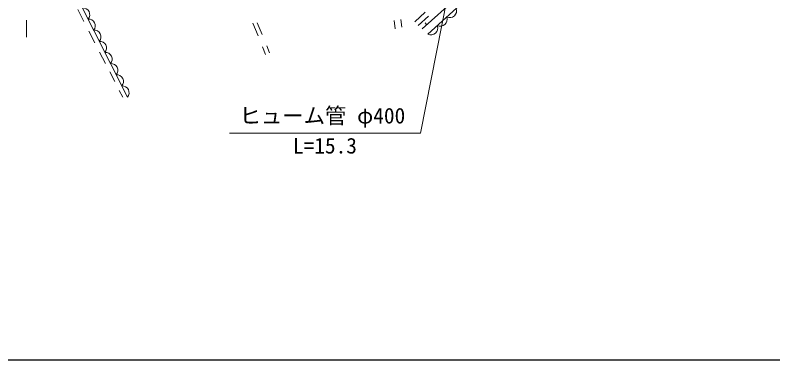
# Model space of a CAD drawing. Units: millimetres, scale not verified. Extents: x 40000 to 680000, y 20000 to 380000.
# Drawn here: x 179118 to 267748, y 205000 to 245315 of the extents above; entities that cross this region are included whole.
import ezdxf
from ezdxf.enums import TextEntityAlignment as Align

# ---------------------------------------------------------------- set-up
doc = ezdxf.new("R2010")
doc.units = ezdxf.units.MM
doc.header["$LTSCALE"] = 1000
for name, color, linetype, lineweight in [('M-BGD', 7, 'Continuous', 13), ('M-STR-STR3', 7, 'Continuous', 13), ('M-TTL-BAND', 7, 'Continuous', 25)]:
    doc.layers.add(name, color=color, linetype=linetype, lineweight=lineweight)
doc.styles.add('ＭＳ ゴシック', font='')
doc.styles.get('ＭＳ ゴシック').set_extended_font_data('MS Gothic')

msp = doc.modelspace()

# ---------------------------------------------------------------- linework, layer by layer
at = {"layer": 'M-BGD'}
for p, q in [((227397, 243079), (245043, 259198)), ((227397, 243079), (245043, 259198)), ((183041, 253985), (192242, 235734)), ((192242, 235734), (183041, 253985)), ((234599, 250780), (226711, 243734)), ((186443, 245966), (187162, 244566)), ((227080, 245656), (225869, 244545)), ((180457, 244737), (180457, 242737)), ((223455, 244702), (223554, 243722)), ((224248, 244806), (224340, 243901)), ((227470, 245199), (226275, 244102)), ((206909, 244379), (207529, 242878)), ((207428, 244434), (208005, 243034)), ((227073, 244413), (227249, 244215)), ((187732, 243457), (188432, 242094)), ((208050, 241615), (208417, 240725)), ((208541, 241734), (208879, 240916)), ((189002, 240985), (189677, 239671)), ((190174, 238702), (190760, 237561)), ((191294, 236522), (191699, 235734))]:
    msp.add_line(p, q, dxfattribs=at)
for centre, radius, start, end in [((187060, 245384), 783, 317.93598, 95.57482), ((229946, 245825), 808, 244.80824, 20.01064), ((187718, 244081), 783, 317.93598, 95.57482), ((228843, 244818), 808, 244.80824, 20.01064), ((227740, 243810), 808, 244.80824, 20.01064), ((188375, 242777), 783, 317.93598, 95.57482), ((189032, 241473), 783, 317.93598, 95.57482), ((189689, 240170), 783, 317.93598, 95.57482), ((190347, 238866), 783, 317.93598, 95.57482), ((191004, 237562), 783, 317.93598, 95.57482), ((191661, 236259), 783, 317.93598, 95.57482)]:
    msp.add_arc(centre, radius, start, end, dxfattribs=at)
at = {"layer": 'M-STR-STR3'}
for p in [(235487, 277094), (204196, 231519)]:
    msp.add_line(p, (226534, 231519), dxfattribs=at)
at = {"layer": 'M-TTL-BAND'}
msp.add_line((40000, 205000), (579000, 205000), dxfattribs=at)

# ---------------------------------------------------------------- texts
at = {"layer": 'M-STR-STR3', "style": 'ＭＳ ゴシック'}
for s, p in [('ヒューム管 φ400', (205365, 232093)), ('L=15.3', (211615, 228580))]:
    msp.add_text(s, height=1833, dxfattribs=at).set_placement(p, align=Align.BOTTOM_LEFT)

doc.saveas('drawing.dxf')
